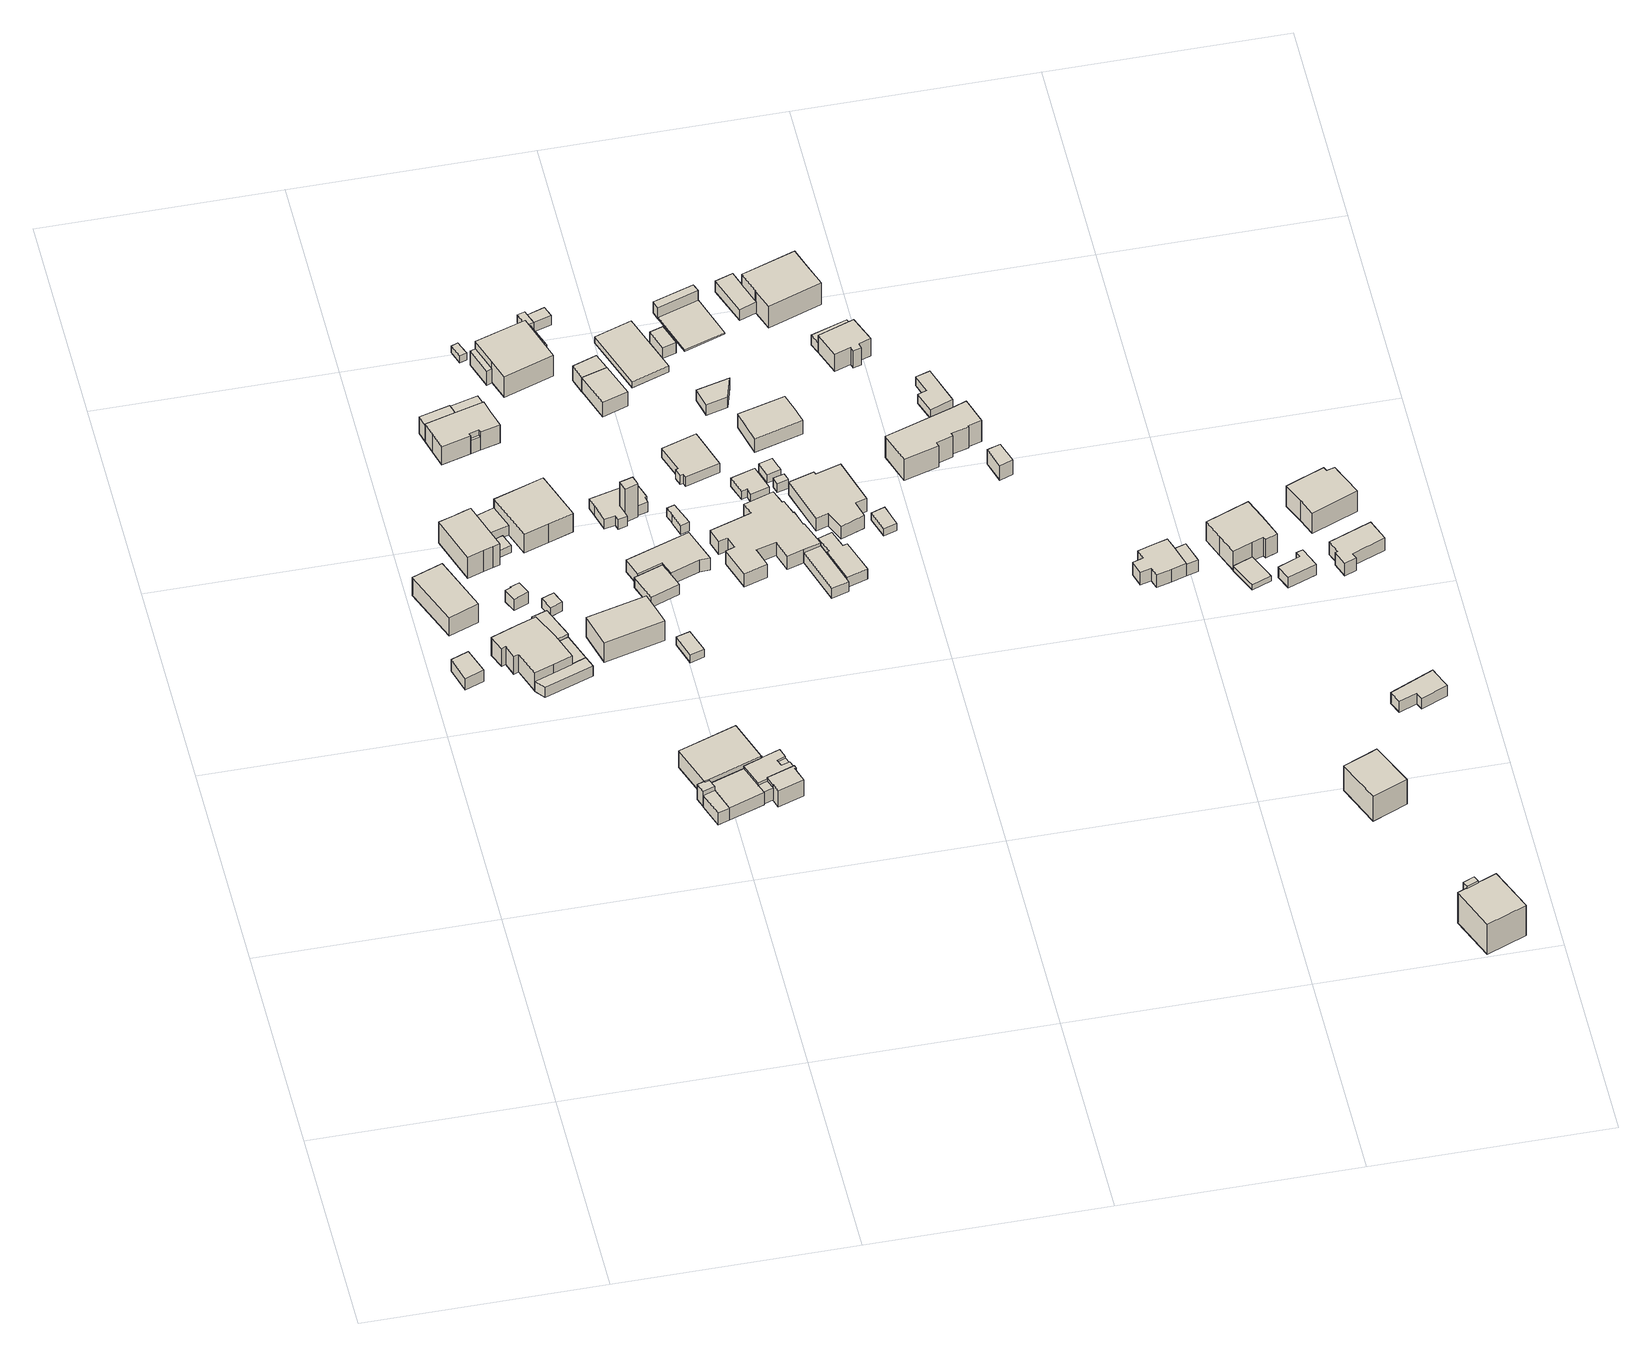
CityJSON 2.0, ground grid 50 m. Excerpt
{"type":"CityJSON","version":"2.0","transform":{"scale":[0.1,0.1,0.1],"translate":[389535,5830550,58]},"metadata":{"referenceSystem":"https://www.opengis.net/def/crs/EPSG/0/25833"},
"CityObjects":{
"building1":{"type":"Building","attributes":{"Gemeindeschluessel":"11000012","BezugspunktDach":"2200","function":"51009_1610","measuredHeight":3.23,"storeysAboveGround":0},"address":[{"country":"Germany","locality":"Berlin"}],"geometry":[{"type":"Solid","lod":"1","boundaries":[[[[0,1,2,3]],[[4,5,6,7]],[[4,7,3,2]],[[5,4,2,1]],[[6,5,1,0]],[[7,6,0,3]]]]}]},
"building2":{"type":"Building","attributes":{"Gemeindeschluessel":"11000012","BezugspunktDach":"2200","function":"31001_1010","measuredHeight":6.65,"storeysAboveGround":1},"address":[{"country":"Germany","locality":"Berlin","thoroughfareNumber":"24 (1)","thoroughfareName":"Feldspatzenweg"}],"geometry":[{"type":"Solid","lod":"1","boundaries":[[[[8,9,10,11,12]],[[13,14,15,16,17]],[[13,17,12,11]],[[14,13,11,10]],[[15,14,10,9]],[[16,15,9,8]],[[17,16,8,12]]]]}]},
"building3":{"type":"Building","attributes":{"Gemeindeschluessel":"11000012","BezugspunktDach":"2200","function":"31001_1010","measuredHeight":7.1,"storeysAboveGround":1},"address":[{"country":"Germany","locality":"Berlin","thoroughfareNumber":"47B","thoroughfareName":"Alter Bernauer Heerweg"}],"geometry":[{"type":"Solid","lod":"1","boundaries":[[[[18,19,20,21,22,23,24,25,26,27,28]],[[29,30,31,32,33,34,35,36,37,38,39]],[[29,39,28,27]],[[30,29,27,26]],[[31,30,26,25]],[[32,31,25,24]],[[33,32,24,23]],[[34,33,23,22]],[[35,34,22,21]],[[36,35,21,20]],[[37,36,20,19]],[[38,37,19,18]],[[39,38,18,28]]]]}]},
"building4":{"type":"Building","attributes":{"Gemeindeschluessel":"11000012","BezugspunktDach":"2200","function":"31001_1010","measuredHeight":6.11,"storeysAboveGround":1},"address":[{"country":"Germany","locality":"Berlin","thoroughfareNumber":"24","thoroughfareName":"Feldspatzenweg"}],"geometry":[{"type":"Solid","lod":"1","boundaries":[[[[40,41,42,43,44,45,46,47]],[[48,49,50,51,52,53,54,55]],[[48,55,47,46]],[[49,48,46,45]],[[50,49,45,44]],[[51,50,44,43]],[[52,51,43,42]],[[53,52,42,41]],[[54,53,41,40]],[[55,54,40,47]]]]}]},
"building5":{"type":"Building","attributes":{"Gemeindeschluessel":"11000012","function":"51009_1610"},"address":[{"country":"Germany","locality":"Berlin"}],"children":["building5-1","building5-2"]},
"building5-1":{"type":"BuildingPart","attributes":{"BezugspunktDach":"2200","measuredHeight":2.84,"storeysAboveGround":0},"parents":["building5"],"geometry":[{"type":"MultiSurface","lod":"1","boundaries":[[[56,57,58,59]],[[60,61,62,63]],[[63,59,64,65]],[[61,60,58,57]],[[62,61,57,56]],[[63,62,56,59]],[[60,65,64,58]]]}]},
"building5-2":{"type":"BuildingPart","attributes":{"BezugspunktDach":"2200","measuredHeight":2.84,"storeysAboveGround":0},"parents":["building5"],"geometry":[{"type":"Solid","lod":"1","boundaries":[[[[64,58,66,67]],[[68,60,65,69]],[[68,69,67,66]],[[60,68,66,58]],[[69,65,64,67]],[[65,60,58,64]]]]}]},
"building6":{"type":"Building","attributes":{"Gemeindeschluessel":"11000012","BezugspunktDach":"2200","function":"31001_2723","measuredHeight":3.15,"storeysAboveGround":1},"address":[{"country":"Germany","locality":"Berlin","thoroughfareNumber":"24 (2)","thoroughfareName":"Feldspatzenweg"}],"geometry":[{"type":"Solid","lod":"1","boundaries":[[[[70,71,72,73,74,75]],[[76,77,78,79,80,81]],[[76,81,75,74]],[[77,76,74,73]],[[78,77,73,72]],[[79,78,72,71]],[[80,79,71,70]],[[81,80,70,75]]]]}]},
"building7":{"type":"Building","attributes":{"Gemeindeschluessel":"11000012","BezugspunktDach":"2200","function":"31001_2463","measuredHeight":3.92,"storeysAboveGround":1},"address":[{"country":"Germany","locality":"Berlin","thoroughfareNumber":"47B (1)","thoroughfareName":"Alter Bernauer Heerweg"}],"geometry":[{"type":"Solid","lod":"1","boundaries":[[[[82,83,84,85,86]],[[87,88,89,90,91]],[[87,91,86,85]],[[88,87,85,84]],[[89,88,84,83]],[[90,89,83,82]],[[91,90,82,86]]]]}]},
"building8":{"type":"Building","attributes":{"Gemeindeschluessel":"11000012","BezugspunktDach":"2200","function":"31001_2723","measuredHeight":2.4,"storeysAboveGround":1},"address":[{"country":"Germany","locality":"Berlin","thoroughfareNumber":"26 (1)","thoroughfareName":"Feldspatzenweg"}],"geometry":[{"type":"Solid","lod":"1","boundaries":[[[[92,93,94,95,96]],[[97,98,99,100,101]],[[97,101,96,95]],[[98,97,95,94]],[[99,98,94,93]],[[100,99,93,92]],[[101,100,92,96]]]]}]},
"building9":{"type":"Building","attributes":{"Gemeindeschluessel":"11000012","BezugspunktDach":"2200","function":"51009_1610","measuredHeight":3.04,"storeysAboveGround":0},"address":[{"country":"Germany","locality":"Berlin"}],"geometry":[{"type":"Solid","lod":"1","boundaries":[[[[102,103,104,105]],[[106,107,108,109]],[[106,109,105,104]],[[107,106,104,103]],[[108,107,103,102]],[[109,108,102,105]]]]}]},
"building10":{"type":"Building","attributes":{"Gemeindeschluessel":"11000012","BezugspunktDach":"2200","function":"31001_2723","measuredHeight":2.43,"storeysAboveGround":1},"address":[{"country":"Germany","locality":"Berlin","thoroughfareNumber":"49 (1)","thoroughfareName":"Alter Bernauer Heerweg"}],"geometry":[{"type":"Solid","lod":"1","boundaries":[[[[110,111,112,113]],[[114,115,116,117]],[[114,117,113,112]],[[115,114,112,111]],[[116,115,111,110]],[[117,116,110,113]]]]}]},
"building11":{"type":"Building","attributes":{"Gemeindeschluessel":"11000012","BezugspunktDach":"2200","function":"51009_1610","measuredHeight":4.21,"storeysAboveGround":0},"address":[{"country":"Germany","locality":"Berlin"}],"geometry":[{"type":"Solid","lod":"1","boundaries":[[[[118,119,120,121,122,123]],[[124,125,126,127,128,129]],[[124,129,123,122]],[[125,124,122,121]],[[126,125,121,120]],[[127,126,120,119]],[[128,127,119,118]],[[129,128,118,123]]]]}]},
"building12":{"type":"Building","attributes":{"Gemeindeschluessel":"11000012","BezugspunktDach":"2200","function":"51009_1610","measuredHeight":5.23,"storeysAboveGround":0},"address":[{"country":"Germany","locality":"Berlin"}],"geometry":[{"type":"Solid","lod":"1","boundaries":[[[[130,131,132,133,134]],[[135,136,137,138,139]],[[135,139,134,133]],[[136,135,133,132]],[[137,136,132,131]],[[138,137,131,130]],[[139,138,130,134]]]]}]},
"building13":{"type":"Building","attributes":{"Gemeindeschluessel":"11000012","function":"31001_1010"},"address":[{"country":"Germany","locality":"Berlin","thoroughfareNumber":"27","thoroughfareName":"Feldspatzenweg"}],"children":["building13-1","building13-2"]},
"building13-1":{"type":"BuildingPart","attributes":{"BezugspunktDach":"2200","measuredHeight":5.89,"storeysAboveGround":1},"parents":["building13"],"geometry":[{"type":"MultiSurface","lod":"1","boundaries":[[[140,141,142,143,144,145,146,147,148,149,150]],[[137,151,152,153,154,155,156,157,158,159,138]],[[137,138,150,149]],[[151,160,161,149,148]],[[152,151,148,147]],[[153,152,147,146]],[[154,153,146,145]],[[155,154,145,144]],[[156,155,144,143]],[[157,156,143,142]],[[158,157,142,141]],[[159,158,141,140]],[[138,159,140,150]],[[137,161,160,151]]]}]},
"building13-2":{"type":"BuildingPart","attributes":{"BezugspunktDach":"2200","measuredHeight":4.38,"storeysAboveGround":1},"parents":["building13"],"geometry":[{"type":"Solid","lod":"1","boundaries":[[[[161,160,162,163]],[[164,151,137,135]],[[164,135,163,162]],[[151,164,162,160]],[[135,137,161,163]],[[137,151,160,161]]]]}]},
"building14":{"type":"Building","attributes":{"Gemeindeschluessel":"11000012","BezugspunktDach":"2200","function":"51009_1610","measuredHeight":3.69,"storeysAboveGround":0},"address":[{"country":"Germany","locality":"Berlin"}],"geometry":[{"type":"Solid","lod":"1","boundaries":[[[[165,166,167,168]],[[155,154,157,156]],[[155,156,168,167]],[[154,155,167,166]],[[157,154,166,165]],[[156,157,165,168]]]]}]},
"building15":{"type":"Building","attributes":{"Gemeindeschluessel":"11000012","BezugspunktDach":"2200","function":"31001_1010","measuredHeight":6.89,"storeysAboveGround":1},"address":[{"country":"Germany","locality":"Berlin","thoroughfareNumber":"26","thoroughfareName":"Feldspatzenweg"}],"geometry":[{"type":"Solid","lod":"1","boundaries":[[[[169,170,171,172,173,174]],[[175,176,177,178,179,180]],[[175,180,174,173]],[[176,175,173,172]],[[177,176,172,171]],[[178,177,171,170]],[[179,178,170,169]],[[180,179,169,174]]]]}]},
"building16":{"type":"Building","attributes":{"Gemeindeschluessel":"11000012","BezugspunktDach":"2200","function":"31001_1010","measuredHeight":7.04,"storeysAboveGround":1},"address":[{"country":"Germany","locality":"Berlin","thoroughfareNumber":"49","thoroughfareName":"Alter Bernauer Heerweg"}],"geometry":[{"type":"Solid","lod":"1","boundaries":[[[[181,182,183,184,185]],[[186,187,188,189,190]],[[186,190,185,184]],[[187,186,184,183]],[[188,187,183,182]],[[189,188,182,181]],[[190,189,181,185]]]]}]},
"building17":{"type":"Building","attributes":{"Gemeindeschluessel":"11000012","function":"31001_1010"},"address":[{"country":"Germany","locality":"Berlin","thoroughfareNumber":"44","thoroughfareName":"Alter Bernauer Heerweg"}],"children":["building17-1","building17-2","building17-3","building17-4","building17-5"]},
"building17-1":{"type":"BuildingPart","attributes":{"BezugspunktDach":"2200","measuredHeight":6.01,"storeysAboveGround":1},"parents":["building17"],"geometry":[{"type":"MultiSurface","lod":"1","boundaries":[[[191,192,193,194,195,196,197]],[[198,199,200,201,202,203,204]],[[198,204,197,196]],[[199,198,196,195]],[[200,199,195,194]],[[201,205,200,194,193],[201,206,207,205],[205,208,209,200]],[[202,201,193,192]],[[203,202,192,191]],[[204,203,191,197]],[[208,205,200,209]],[[206,201,205,207]]]}]},
"building17-2":{"type":"BuildingPart","attributes":{"BezugspunktDach":"2200","measuredHeight":4.08,"storeysAboveGround":1},"parents":["building17"],"geometry":[{"type":"MultiSurface","lod":"1","boundaries":[[[210,211,212,213,214,215,216,217,218,209,208]],[[200,199,219,220,221,222,223,224,225,226,205]],[[199,200,209,218]],[[219,199,218,217]],[[220,219,217,216]],[[221,220,216,215]],[[222,221,215,214]],[[223,222,214,213]],[[224,223,213,212]],[[226,225,211,210]],[[207,227,210,208]],[[208,209,200,205]],[[225,224,212,211]],[[228,205,226,227,207]]]}]},
"building17-3":{"type":"BuildingPart","attributes":{"BezugspunktDach":"2200","measuredHeight":3.38,"storeysAboveGround":1},"parents":["building17"],"geometry":[{"type":"MultiSurface","lod":"1","boundaries":[[[229,230,231,227,207,206]],[[205,226,232,233,234,201]],[[232,226,227,231]],[[233,232,231,230]],[[235,236,230,229]],[[201,234,229,206]],[[237,205,238,201,206,207]],[[226,205,207,227]],[[234,233,236,235]]]}]},
"building17-4":{"type":"BuildingPart","attributes":{"BezugspunktDach":"2200","measuredHeight":4.73,"storeysAboveGround":1},"parents":["building17"],"geometry":[{"type":"MultiSurface","lod":"1","boundaries":[[[239,240,241,242,243,244,245,246,247]],[[224,248,249,250,251,252,253,254,225]],[[255,212,211,247,246]],[[248,224,246,245]],[[249,248,245,244]],[[250,249,244,243]],[[251,250,243,242]],[[252,251,242,241]],[[253,252,241,240]],[[254,253,240,239]],[[225,254,239,247]],[[224,225,211,212,255]]]}]},
"building17-5":{"type":"BuildingPart","attributes":{"BezugspunktDach":"2200","measuredHeight":3.31,"storeysAboveGround":1},"parents":["building17"],"geometry":[{"type":"Solid","lod":"1","boundaries":[[[[256,236,235,257]],[[234,233,258,259]],[[234,259,257,235]],[[258,233,236,256]],[[259,258,256,257]],[[233,234,235,236]]]]}]},
"building18":{"type":"Building","attributes":{"Gemeindeschluessel":"11000012","BezugspunktDach":"2200","function":"51009_1610","measuredHeight":3.45,"storeysAboveGround":0},"address":[{"country":"Germany","locality":"Berlin"}],"geometry":[{"type":"Solid","lod":"1","boundaries":[[[[260,261,262,263]],[[264,265,266,267]],[[264,267,263,262]],[[265,264,262,261]],[[266,265,261,260]],[[267,266,260,263]]]]}]},
"building19":{"type":"Building","attributes":{"Gemeindeschluessel":"11000012","BezugspunktDach":"2200","function":"31001_2723","measuredHeight":1.89,"storeysAboveGround":1},"address":[{"country":"Germany","locality":"Berlin","thoroughfareNumber":"29 (2)","thoroughfareName":"Feldspatzenweg"}],"geometry":[{"type":"Solid","lod":"1","boundaries":[[[[268,269,270,271]],[[272,273,274,275]],[[272,275,271,270]],[[273,272,270,269]],[[274,273,269,268]],[[275,274,268,271]]]]}]},
"building20":{"type":"Building","attributes":{"Gemeindeschluessel":"11000012","BezugspunktDach":"2200","function":"51009_1610","measuredHeight":4.44,"storeysAboveGround":0},"address":[{"country":"Germany","locality":"Berlin"}],"geometry":[{"type":"Solid","lod":"1","boundaries":[[[[276,277,278,279,280]],[[281,282,283,284,285]],[[281,285,280,279]],[[282,281,279,278]],[[283,282,278,277]],[[284,283,277,276]],[[285,284,276,280]]]]}]},
"building21":{"type":"Building","attributes":{"Gemeindeschluessel":"11000012","BezugspunktDach":"2200","function":"31001_2463","measuredHeight":2.21,"storeysAboveGround":1},"address":[{"country":"Germany","locality":"Berlin","thoroughfareNumber":"49A (2)","thoroughfareName":"Alter Bernauer Heerweg"}],"geometry":[{"type":"Solid","lod":"1","boundaries":[[[[286,287,288,289]],[[290,291,292,293]],[[290,293,289,288]],[[291,290,288,287]],[[292,291,287,286]],[[293,292,286,289]]]]}]},
"building22":{"type":"Building","attributes":{"Gemeindeschluessel":"11000012","BezugspunktDach":"2200","function":"51009_1610","measuredHeight":3.63,"storeysAboveGround":0},"address":[{"country":"Germany","locality":"Berlin"}],"geometry":[{"type":"Solid","lod":"1","boundaries":[[[[294,295,296,297]],[[298,299,300,301]],[[298,301,297,296]],[[299,298,296,295]],[[300,299,295,294]],[[301,300,294,297]]]]}]},
"building23":{"type":"Building","attributes":{"Gemeindeschluessel":"11000012","BezugspunktDach":"2200","function":"31001_2723","measuredHeight":2.87,"storeysAboveGround":1},"address":[{"country":"Germany","locality":"Berlin","thoroughfareNumber":"49A (1)","thoroughfareName":"Alter Bernauer Heerweg"}],"geometry":[{"type":"Solid","lod":"1","boundaries":[[[[302,303,304,305,306,307]],[[308,309,310,311,312,313]],[[308,313,307,306]],[[309,308,306,305]],[[310,309,305,304]],[[311,310,304,303]],[[312,311,303,302]],[[313,312,302,307]]]]}]},
"building24":{"type":"Building","attributes":{"Gemeindeschluessel":"11000012","BezugspunktDach":"2200","function":"31001_1010","measuredHeight":3.94,"storeysAboveGround":1},"address":[{"country":"Germany","locality":"Berlin","thoroughfareNumber":"28","thoroughfareName":"Feldspatzenweg"}],"geometry":[{"type":"Solid","lod":"1","boundaries":[[[[314,315,316,317,318,319,320,321,322,323,324,325,326,327,328]],[[329,330,331,332,333,334,335,336,337,338,339,340,341,342,343]],[[329,343,328,327]],[[330,329,327,326]],[[331,330,326,325]],[[332,331,325,324]],[[333,332,324,323]],[[334,333,323,322]],[[335,334,322,321]],[[336,335,321,320]],[[337,336,320,319]],[[338,337,319,318]],[[339,338,318,317]],[[340,339,317,316]],[[341,340,316,315]],[[342,341,315,314]],[[343,342,314,328]]]]}]},
"building25":{"type":"Building","attributes":{"Gemeindeschluessel":"11000012","BezugspunktDach":"2200","function":"31001_1010","measuredHeight":7.02,"storeysAboveGround":1},"address":[{"country":"Germany","locality":"Berlin","thoroughfareNumber":"29","thoroughfareName":"Feldspatzenweg"}],"geometry":[{"type":"Solid","lod":"1","boundaries":[[[[344,345,346,347,348,349]],[[350,351,352,353,354,355]],[[350,355,349,348]],[[351,350,348,347]],[[352,351,347,346]],[[353,352,346,345]],[[354,353,345,344]],[[355,354,344,349]]]]}]},
"building26":{"type":"Building","attributes":{"Gemeindeschluessel":"11000012","BezugspunktDach":"2200","function":"51009_1610","measuredHeight":9.35,"storeysAboveGround":0},"address":[{"country":"Germany","locality":"Berlin"}],"geometry":[{"type":"Solid","lod":"1","boundaries":[[[[356,357,358,359,360]],[[361,362,363,364,365]],[[361,365,360,359]],[[362,361,359,358]],[[363,362,358,357]],[[364,363,357,356]],[[365,364,356,360]]]]}]},
"building27":{"type":"Building","attributes":{"Gemeindeschluessel":"11000012","BezugspunktDach":"2200","function":"31001_1010","measuredHeight":3.23,"storeysAboveGround":1},"address":[{"country":"Germany","locality":"Berlin","thoroughfareNumber":"49A","thoroughfareName":"Alter Bernauer Heerweg"}],"geometry":[{"type":"Solid","lod":"1","boundaries":[[[[366,367,368,369,370,371,372]],[[373,374,375,376,377,378,379]],[[373,379,372,371]],[[374,373,371,370]],[[375,374,370,369]],[[376,375,369,368]],[[377,376,368,367]],[[378,377,367,366]],[[379,378,366,372]]]]}]},
"building28":{"type":"Building","attributes":{"Gemeindeschluessel":"11000012","BezugspunktDach":"2200","function":"51009_1610","measuredHeight":3.56,"storeysAboveGround":0},"address":[{"country":"Germany","locality":"Berlin"}],"geometry":[{"type":"Solid","lod":"1","boundaries":[[[[380,381,382,383]],[[384,385,386,387]],[[384,387,383,382]],[[385,384,382,381]],[[386,385,381,380]],[[387,386,380,383]]]]}]},
"building29":{"type":"Building","attributes":{"Gemeindeschluessel":"11000012","BezugspunktDach":"2200","function":"31001_2723","measuredHeight":2.28,"storeysAboveGround":1},"address":[{"country":"Germany","locality":"Berlin","thoroughfareNumber":"29 (1)","thoroughfareName":"Feldspatzenweg"}],"geometry":[{"type":"Solid","lod":"1","boundaries":[[[[388,389,390,391,392]],[[393,394,395,396,397]],[[393,397,392,391]],[[394,393,391,390]],[[395,394,390,389]],[[396,395,389,388]],[[397,396,388,392]]]]}]},
"building30":{"type":"Building","attributes":{"Gemeindeschluessel":"11000012","BezugspunktDach":"2200","function":"31001_2723","measuredHeight":2.4,"storeysAboveGround":1},"address":[{"country":"Germany","locality":"Berlin","thoroughfareNumber":"28 (1)","thoroughfareName":"Feldspatzenweg"}],"geometry":[{"type":"Solid","lod":"1","boundaries":[[[[398,399,400,401,402,403]],[[404,405,406,407,408,409]],[[404,409,403,402]],[[405,404,402,401]],[[406,405,401,400]],[[407,406,400,399]],[[408,407,399,398]],[[409,408,398,403]]]]}]},
"building31":{"type":"Building","attributes":{"Gemeindeschluessel":"11000012","BezugspunktDach":"2200","function":"51009_1610","measuredHeight":2.59,"storeysAboveGround":0},"address":[{"country":"Germany","locality":"Berlin"}],"geometry":[{"type":"Solid","lod":"1","boundaries":[[[[389,410,411,390]],[[412,413,414,415]],[[412,415,390,411]],[[413,412,411,410]],[[414,413,410,389]],[[415,414,389,390]]]]}]},
"building32":{"type":"Building","attributes":{"Gemeindeschluessel":"11000012","BezugspunktDach":"2200","function":"51009_1610","measuredHeight":6.05,"storeysAboveGround":0},"address":[{"country":"Germany","locality":"Berlin"}],"geometry":[{"type":"Solid","lod":"1","boundaries":[[[[416,417,418,419]],[[420,421,422,423]],[[420,423,419,418]],[[421,420,418,417]],[[422,421,417,416]],[[423,422,416,419]]]]}]},
"building33":{"type":"Building","attributes":{"Gemeindeschluessel":"11000012","BezugspunktDach":"2200","function":"31001_1010","measuredHeight":5,"storeysAboveGround":1},"address":[{"country":"Germany","locality":"Berlin","thoroughfareNumber":"31","thoroughfareName":"Feldspatzenweg"}],"geometry":[{"type":"Solid","lod":"1","boundaries":[[[[424,425,426,427,428]],[[429,430,431,432,433]],[[429,433,428,427]],[[430,429,427,426]],[[431,430,426,425]],[[432,431,425,424]],[[433,432,424,428]]]]}]},
"building34":{"type":"Building","attributes":{"Gemeindeschluessel":"11000012","BezugspunktDach":"2200","function":"31001_1010","measuredHeight":2.66,"storeysAboveGround":1},"address":[{"country":"Germany","locality":"Berlin","thoroughfareNumber":"30","thoroughfareName":"Feldspatzenweg"}],"geometry":[{"type":"Solid","lod":"1","boundaries":[[[[434,435,436,437,438,439,440,441]],[[442,443,444,445,446,447,448,449]],[[442,449,441,440]],[[443,442,440,439]],[[444,443,439,438]],[[445,444,438,437]],[[446,445,437,436]],[[447,446,436,435]],[[448,447,435,434]],[[449,448,434,441]]]]}]},
"building35":{"type":"Building","attributes":{"Gemeindeschluessel":"11000012","BezugspunktDach":"2200","function":"31001_1010","measuredHeight":3.72,"storeysAboveGround":1},"address":[{"country":"Germany","locality":"Berlin","thoroughfareNumber":"49B","thoroughfareName":"Alter Bernauer Heerweg"}],"geometry":[{"type":"Solid","lod":"1","boundaries":[[[[450,451,452,453,454,455,456,457,458,459,460,461,462,463,464,465,466,467,468,469,470]],[[471,472,473,474,475,476,477,478,479,480,481,482,483,484,485,486,487,488,489,490,491]],[[471,491,470,469]],[[472,471,469,468]],[[473,472,468,467]],[[474,473,467,466]],[[475,474,466,465]],[[476,475,465,464]],[[477,476,464,463]],[[478,477,463,462]],[[479,478,462,461]],[[480,479,461,460]],[[481,480,460,459]],[[482,481,459,458]],[[483,482,458,457]],[[484,483,457,456]],[[485,484,456,455]],[[486,485,455,454]],[[487,486,454,453]],[[488,487,453,452]],[[489,488,452,451]],[[490,489,451,450]],[[491,490,450,470]]]]}]},
"building36":{"type":"Building","attributes":{"Gemeindeschluessel":"11000012","BezugspunktDach":"2200","function":"31001_2723","measuredHeight":2.13,"storeysAboveGround":1},"address":[{"country":"Germany","locality":"Berlin","thoroughfareNumber":"31 (1)","thoroughfareName":"Feldspatzenweg"}],"geometry":[{"type":"Solid","lod":"1","boundaries":[[[[492,493,494,495]],[[496,497,498,499]],[[496,499,495,494]],[[497,496,494,493]],[[498,497,493,492]],[[499,498,492,495]]]]}]},
"building37":{"type":"Building","attributes":{"Gemeindeschluessel":"11000012","BezugspunktDach":"2200","function":"31001_2723","measuredHeight":2.36,"storeysAboveGround":1},"address":[{"country":"Germany","locality":"Berlin","thoroughfareNumber":"30 (1)","thoroughfareName":"Feldspatzenweg"}],"geometry":[{"type":"Solid","lod":"1","boundaries":[[[[500,501,502,503,504,505]],[[506,507,508,509,510,511]],[[506,511,505,504]],[[507,506,504,503]],[[508,507,503,502]],[[509,508,502,501]],[[510,509,501,500]],[[511,510,500,505]]]]}]},
"building38":{"type":"Building","attributes":{"Gemeindeschluessel":"11000012","BezugspunktDach":"2200","function":"31001_2723","measuredHeight":2.84,"storeysAboveGround":1},"address":[{"country":"Germany","locality":"Berlin","thoroughfareNumber":"49B (1)","thoroughfareName":"Alter Bernauer Heerweg"}],"geometry":[{"type":"Solid","lod":"1","boundaries":[[[[512,513,514,515]],[[516,517,518,519]],[[516,519,515,514]],[[517,516,514,513]],[[518,517,513,512]],[[519,518,512,515]]]]}]},
"building39":{"type":"Building","attributes":{"Gemeindeschluessel":"11000012","BezugspunktDach":"2200","function":"31001_2723","measuredHeight":2.97,"storeysAboveGround":1},"address":[{"country":"Germany","locality":"Berlin","thoroughfareNumber":"33 (1)","thoroughfareName":"Feldspatzenweg"}],"geometry":[{"type":"Solid","lod":"1","boundaries":[[[[520,521,522,523]],[[524,525,526,527]],[[524,527,523,522]],[[525,524,522,521]],[[526,525,521,520]],[[527,526,520,523]]]]}]},
"building40":{"type":"Building","attributes":{"Gemeindeschluessel":"11000012","BezugspunktDach":"2200","function":"31001_2723","measuredHeight":2.47,"storeysAboveGround":1},"address":[{"country":"Germany","locality":"Berlin","thoroughfareNumber":"34 (2)","thoroughfareName":"Feldspatzenweg"}],"geometry":[{"type":"Solid","lod":"1","boundaries":[[[[528,529,530,531,532]],[[533,534,535,536,537]],[[533,537,532,531]],[[534,533,531,530]],[[535,534,530,529]],[[536,535,529,528]],[[537,536,528,532]]]]}]},
"building41":{"type":"Building","attributes":{"Gemeindeschluessel":"11000012","BezugspunktDach":"2200","function":"51009_1611","measuredHeight":2.82,"storeysAboveGround":0},"address":[{"country":"Germany","locality":"Berlin"}],"geometry":[{"type":"Solid","lod":"1","boundaries":[[[[538,539,540,541]],[[542,543,544,545]],[[542,545,541,540]],[[543,542,540,539]],[[544,543,539,538]],[[545,544,538,541]]]]}]},
"building42":{"type":"Building","attributes":{"Gemeindeschluessel":"11000012","BezugspunktDach":"2200","function":"31001_2723","measuredHeight":2.43,"storeysAboveGround":1},"address":[{"country":"Germany","locality":"Berlin","thoroughfareNumber":"34 (3)","thoroughfareName":"Feldspatzenweg"}],"geometry":[{"type":"Solid","lod":"1","boundaries":[[[[546,547,548,549]],[[550,551,552,553]],[[550,553,549,548]],[[551,550,548,547]],[[552,551,547,546]],[[553,552,546,549]]]]}]},
"building43":{"type":"Building","attributes":{"Gemeindeschluessel":"11000012","BezugspunktDach":"2200","function":"31001_2723","measuredHeight":2.88,"storeysAboveGround":1},"address":[{"country":"Germany","locality":"Berlin","thoroughfareNumber":"38 (1)","thoroughfareName":"Feldspatzenweg"}],"geometry":[{"type":"Solid","lod":"1","boundaries":[[[[554,555,556,557,558,559,560,561]],[[562,563,564,565,566,567,568,569]],[[562,569,561,560]],[[563,562,560,559]],[[564,563,559,558]],[[565,564,558,557]],[[566,565,557,556]],[[567,566,556,555]],[[568,567,555,554]],[[569,568,554,561]]]]}]},
"building44":{"type":"Building","attributes":{"Gemeindeschluessel":"11000012","BezugspunktDach":"2200","function":"51009_1610","measuredHeight":3.1,"storeysAboveGround":0},"address":[{"country":"Germany","locality":"Berlin"}],"geometry":[{"type":"Solid","lod":"1","boundaries":[[[[570,571,572,573]],[[574,575,576,577]],[[574,577,573,572]],[[575,574,572,571]],[[576,575,571,570]],[[577,576,570,573]]]]}]},
"building45":{"type":"Building","attributes":{"Gemeindeschluessel":"11000012","BezugspunktDach":"2200","function":"31001_1010","measuredHeight":0.406,"storeysAboveGround":1},"address":[{"country":"Germany","locality":"Berlin","thoroughfareNumber":"33","thoroughfareName":"Feldspatzenweg"}],"geometry":[{"type":"Solid","lod":"1","boundaries":[[[[578,579,580,581]],[[582,583,584,585]],[[582,585,581,580]],[[583,582,580,579]],[[584,583,579,578]],[[585,584,578,581]]]]}]},
"building46":{"type":"Building","attributes":{"Gemeindeschluessel":"11000012","BezugspunktDach":"2200","function":"31001_1010","measuredHeight":4.63,"storeysAboveGround":1},"address":[{"country":"Germany","locality":"Berlin","thoroughfareNumber":"34","thoroughfareName":"Feldspatzenweg"}],"geometry":[{"type":"Solid","lod":"1","boundaries":[[[[586,587,588,589,590]],[[591,592,593,594,595]],[[591,595,590,589]],[[592,591,589,588]],[[593,592,588,587]],[[594,593,587,586]],[[595,594,586,590]]]]}]},
"building47":{"type":"Building","attributes":{"Gemeindeschluessel":"11000012","BezugspunktDach":"2200","function":"31001_1010","measuredHeight":3.64,"storeysAboveGround":1},"address":[{"country":"Germany","locality":"Berlin","thoroughfareNumber":"38","thoroughfareName":"Feldspatzenweg"}],"geometry":[{"type":"Solid","lod":"1","boundaries":[[[[596,597,598,599,600,601,602,603,604,605]],[[606,607,608,609,610,611,612,613,614,615]],[[606,615,605,604]],[[607,606,604,603]],[[608,607,603,602]],[[609,608,602,601]],[[610,609,601,600]],[[611,610,600,599]],[[612,611,599,598]],[[613,612,598,597]],[[614,613,597,596]],[[615,614,596,605]]]]}]},
"building48":{"type":"Building","attributes":{"Gemeindeschluessel":"11000012","BezugspunktDach":"2200","function":"51009_1611","measuredHeight":2.27,"storeysAboveGround":0},"address":[{"country":"Germany","locality":"Berlin"}],"geometry":[{"type":"Solid","lod":"1","boundaries":[[[[616,617,618,619,620]],[[621,622,623,624,625]],[[621,625,620,619]],[[622,621,619,618]],[[623,622,618,617]],[[624,623,617,616]],[[625,624,616,620]]]]}]},
"building49":{"type":"Building","attributes":{"Gemeindeschluessel":"11000012","BezugspunktDach":"2200","function":"31001_2463","measuredHeight":3.48,"storeysAboveGround":1},"address":[{"country":"Germany","locality":"Berlin","thoroughfareNumber":"35 (1)","thoroughfareName":"Feldspatzenweg"}],"geometry":[{"type":"Solid","lod":"1","boundaries":[[[[626,627,628,629,630,631,632]],[[633,634,635,636,637,638,639]],[[633,639,632,631]],[[634,633,631,630]],[[635,634,630,629]],[[636,635,629,628]],[[637,636,628,627]],[[638,637,627,626]],[[639,638,626,632]]]]}]},
"building50":{"type":"Building","attributes":{"Gemeindeschluessel":"11000012","BezugspunktDach":"2200","function":"31001_1010","measuredHeight":7.96,"storeysAboveGround":1},"address":[{"country":"Germany","locality":"Berlin","thoroughfareNumber":"35","thoroughfareName":"Feldspatzenweg"}],"geometry":[{"type":"Solid","lod":"1","boundaries":[[[[640,641,642,643,644,645,646,647]],[[648,649,650,651,652,653,654,655]],[[648,655,647,646]],[[649,648,646,645]],[[650,649,645,644]],[[651,650,644,643]],[[652,651,643,642]],[[653,652,642,641]],[[654,653,641,640]],[[655,654,640,647]]]]}]},
"building51":{"type":"Building","attributes":{"Gemeindeschluessel":"11000012","BezugspunktDach":"2200","function":"31001_2723","measuredHeight":2.99,"storeysAboveGround":1},"address":[{"country":"Germany","locality":"Berlin","thoroughfareNumber":"37 (1)","thoroughfareName":"Feldspatzenweg"}],"geometry":[{"type":"Solid","lod":"1","boundaries":[[[[656,657,658,659]],[[660,661,662,663]],[[660,663,659,658]],[[661,660,658,657]],[[662,661,657,656]],[[663,662,656,659]]]]}]},
"building52":{"type":"Building","attributes":{"Gemeindeschluessel":"11000012","BezugspunktDach":"2200","function":"31001_1010","measuredHeight":5.47,"storeysAboveGround":1},"address":[{"country":"Germany","locality":"Berlin","thoroughfareNumber":"37","thoroughfareName":"Feldspatzenweg"}],"geometry":[{"type":"Solid","lod":"1","boundaries":[[[[664,665,666,667,668,669,670,671]],[[661,672,673,674,675,676,677,662]],[[661,662,671,670]],[[672,661,670,669]],[[673,672,669,668]],[[674,673,668,667]],[[675,674,667,666]],[[676,675,666,665]],[[677,676,665,664]],[[662,677,664,671]]]]}]},
"building53":{"type":"Building","attributes":{"Gemeindeschluessel":"11000012","BezugspunktDach":"2200","function":"31001_1010","measuredHeight":6,"storeysAboveGround":1},"address":[{"country":"Germany","locality":"Berlin","thoroughfareNumber":"51","thoroughfareName":"Alter Bernauer Heerweg"}],"geometry":[{"type":"Solid","lod":"1","boundaries":[[[[678,679,680,681,682,683,684,685,686,687,688]],[[689,690,691,692,693,694,695,696,697,698,699]],[[689,699,688,687]],[[690,689,687,686]],[[691,690,686,685]],[[692,691,685,684]],[[693,692,684,683]],[[694,693,683,682]],[[695,694,682,681]],[[696,695,681,680]],[[697,696,680,679]],[[698,697,679,678]],[[699,698,678,688]]]]}]},
"building54":{"type":"Building","attributes":{"Gemeindeschluessel":"11000012","BezugspunktDach":"2200","function":"31001_2463","measuredHeight":2.54,"storeysAboveGround":1},"address":[{"country":"Germany","locality":"Berlin","thoroughfareNumber":"37 (2)","thoroughfareName":"Feldspatzenweg"}],"geometry":[{"type":"Solid","lod":"1","boundaries":[[[[700,701,702,703,704,705]],[[706,707,708,709,710,711]],[[706,711,705,704]],[[707,706,704,703]],[[708,707,703,702]],[[709,708,702,701]],[[710,709,701,700]],[[711,710,700,705]]]]}]},
"building55":{"type":"Building","attributes":{"Gemeindeschluessel":"11000012","BezugspunktDach":"2200","function":"51009_1611","measuredHeight":4.96,"storeysAboveGround":0},"address":[{"country":"Germany","locality":"Berlin"}],"geometry":[{"type":"Solid","lod":"1","boundaries":[[[[712,713,714,715]],[[716,717,718,719]],[[716,719,715,714]],[[717,716,714,713]],[[718,717,713,712]],[[719,718,712,715]]]]}]},
"building56":{"type":"Building","attributes":{"Gemeindeschluessel":"11000012","function":"31001_1010"},"address":[{"country":"Germany","locality":"Berlin","thoroughfareNumber":"46","thoroughfareName":"Alter Bernauer Heerweg"}],"children":["building56-1","building56-2"]},
"building56-1":{"type":"BuildingPart","attributes":{"BezugspunktDach":"2200","measuredHeight":5.44,"storeysAboveGround":1},"parents":["building56"],"geometry":[{"type":"MultiSurface","lod":"1","boundaries":[[[720,721,722,723,724,725,726,727,728,729,730]],[[731,732,733,734,735,736,737,738,739,740,741]],[[731,741,730,729]],[[732,731,729,728]],[[733,732,728,727]],[[734,733,727,726]],[[735,734,726,725]],[[736,742,743,735,725,724]],[[737,736,724,723]],[[738,737,723,722]],[[739,738,722,721]],[[740,739,721,720]],[[741,740,720,730]],[[735,743,742,736,744]]]}]},
"building56-2":{"type":"BuildingPart","attributes":{"BezugspunktDach":"2200","measuredHeight":3.21,"storeysAboveGround":1},"parents":["building56"],"geometry":[{"type":"Solid","lod":"1","boundaries":[[[[742,745,746,743]],[[747,748,736,735]],[[747,735,743,746]],[[748,747,746,745]],[[736,748,745,742]],[[735,736,742,743]]]]}]},
"building57":{"type":"Building","attributes":{"Gemeindeschluessel":"11000012","BezugspunktDach":"2200","function":"31001_1010","measuredHeight":7.46,"storeysAboveGround":1},"address":[{"country":"Germany","locality":"Berlin","thoroughfareNumber":"8A","thoroughfareName":"Bürgersruh"}],"geometry":[{"type":"Solid","lod":"1","boundaries":[[[[749,750,751,752]],[[753,754,755,756]],[[753,756,752,751]],[[754,753,751,750]],[[755,754,750,749]],[[756,755,749,752]]]]}]},
"building58":{"type":"Building","attributes":{"Gemeindeschluessel":"11000012","BezugspunktDach":"2200","function":"51009_1610","measuredHeight":8.77,"storeysAboveGround":0},"address":[{"country":"Germany","locality":"Berlin"}],"geometry":[{"type":"Solid","lod":"1","boundaries":[[[[757,758,759,760]],[[761,762,763,764]],[[761,764,760,759]],[[762,761,759,758]],[[763,762,758,757]],[[764,763,757,760]]]]}]},
"building59":{"type":"Building","attributes":{"Gemeindeschluessel":"11000012","BezugspunktDach":"2200","function":"31001_1010","measuredHeight":9.08,"storeysAboveGround":1},"address":[{"country":"Germany","locality":"Berlin","thoroughfareNumber":"8B","thoroughfareName":"Bürgersruh"}],"geometry":[{"type":"Solid","lod":"1","boundaries":[[[[765,766,767,768,769,770]],[[771,772,773,774,775,776]],[[771,776,770,769]],[[772,771,769,768]],[[773,772,768,767]],[[774,773,767,766]],[[775,774,766,765]],[[776,775,765,770]]]]}]},
"building60":{"type":"Building","attributes":{"Gemeindeschluessel":"11000012","BezugspunktDach":"2200","function":"31001_2000","measuredHeight":1.44,"storeysAboveGround":1},"address":[{"country":"Germany","locality":"Berlin","thoroughfareNumber":"48 (1)","thoroughfareName":"Alter Bernauer Heerweg"}],"geometry":[{"type":"Solid","lod":"1","boundaries":[[[[777,778,779,780]],[[781,782,783,784]],[[781,784,780,779]],[[782,781,779,778]],[[783,782,778,777]],[[784,783,777,780]]]]}]},
"building61":{"type":"Building","attributes":{"Gemeindeschluessel":"11000012","BezugspunktDach":"2200","function":"31001_1010","measuredHeight":6.7,"storeysAboveGround":1},"address":[{"country":"Germany","locality":"Berlin","thoroughfareNumber":"48","thoroughfareName":"Alter Bernauer Heerweg"}],"geometry":[{"type":"Solid","lod":"1","boundaries":[[[[785,786,787,788,789,790,791,792,793]],[[794,795,796,797,798,799,800,801,802]],[[794,802,793,792]],[[795,794,792,791]],[[796,795,791,790]],[[797,796,790,789]],[[798,797,789,788]],[[799,798,788,787]],[[800,799,787,786]],[[801,800,786,785]],[[802,801,785,793]]]]}]},
"building62":{"type":"Building","attributes":{"Gemeindeschluessel":"11000012","BezugspunktDach":"2200","function":"31001_2000","measuredHeight":2.96,"storeysAboveGround":1},"address":[{"country":"Germany","locality":"Berlin","thoroughfareNumber":"48 (2)","thoroughfareName":"Alter Bernauer Heerweg"}],"geometry":[{"type":"Solid","lod":"1","boundaries":[[[[803,804,805,806,807,808]],[[809,810,811,812,813,814]],[[809,814,808,807]],[[810,809,807,806]],[[811,810,806,805]],[[812,811,805,804]],[[813,812,804,803]],[[814,813,803,808]]]]}]},
"building63":{"type":"Building","attributes":{"Gemeindeschluessel":"11000012","BezugspunktDach":"2200","function":"31001_2723","measuredHeight":2.98,"storeysAboveGround":1},"address":[{"country":"Germany","locality":"Berlin","thoroughfareNumber":"4 (1)","thoroughfareName":"Bürgersruh"}],"geometry":[{"type":"Solid","lod":"1","boundaries":[[[[815,816,817,818,819,820,821]],[[822,823,824,825,826,827,828]],[[822,828,821,820]],[[823,822,820,819]],[[824,823,819,818]],[[825,824,818,817]],[[826,825,817,816]],[[827,826,816,815]],[[828,827,815,821]]]]}]},
"building64":{"type":"Building","attributes":{"Gemeindeschluessel":"11000012","BezugspunktDach":"2200","function":"31001_1010","measuredHeight":7.58,"storeysAboveGround":1},"address":[{"country":"Germany","locality":"Berlin","thoroughfareNumber":"50","thoroughfareName":"Alter Bernauer Heerweg"}],"geometry":[{"type":"Solid","lod":"1","boundaries":[[[[829,830,831,832,833,834,835,836]],[[837,838,839,840,841,842,843,844]],[[837,844,836,835]],[[838,837,835,834]],[[839,838,834,833]],[[840,839,833,832]],[[841,840,832,831]],[[842,841,831,830]],[[843,842,830,829]],[[844,843,829,836]]]]}]},
"building65":{"type":"Building","attributes":{"Gemeindeschluessel":"11000012","BezugspunktDach":"2200","function":"31001_2000","measuredHeight":3.5,"storeysAboveGround":1},"address":[{"country":"Germany","locality":"Berlin","thoroughfareNumber":"50 (1)","thoroughfareName":"Alter Bernauer Heerweg"}],"geometry":[{"type":"Solid","lod":"1","boundaries":[[[[845,846,847,848,849,850,851,852]],[[853,854,855,856,857,858,859,860]],[[853,860,852,851]],[[854,853,851,850]],[[855,854,850,849]],[[856,855,849,848]],[[857,856,848,847]],[[858,857,847,846]],[[859,858,846,845]],[[860,859,845,852]]]]}]}
},
"vertices":[
[49,1066,94],[89,1081,94],[70,1136,94],[33,1122,94],[70,1136,62],[89,1081,62],[49,1066,62],[33,1122,62],
[48,1209,119],[111,1233,119],[65,1354,119],[33,1342,119],[1,1330,119],[33,1342,68],[65,1354,68],[111,1233,68],[48,1209,68],[1,1330,68],
[131,1112,113],[140,1116,113],[150,1087,113],[160,1091,113],[180,1035,113],[221,1050,113],[261,1065,113],[239,1126,113],[214,1182,113],[175,1168,113],[118,1146,113],[175,1168,63],[214,1182,63],[239,1126,63],[261,1065,63],[221,1050,63],[180,1035,63],[160,1091,63],[150,1087,63],[140,1116,63],[131,1112,63],[118,1146,63],
[115,1349,130],[149,1361,130],[169,1368,130],[183,1372,130],[148,1477,130],[134,1472,130],[114,1465,130],[80,1454,130],[114,1465,71],[134,1472,71],[148,1477,71],[183,1372,71],[169,1368,71],[149,1361,71],[115,1349,71],[80,1454,71],
[196,1014,90],[299,1051,90],[290,1076,90],[180,1035,90],[290,1076,62],[299,1051,62],[196,1014,62],[180,1035,62],[261,1065,90],[261,1065,62],
[268,1137,90],[239,1126,90],[268,1137,62],[239,1126,62],
[185,1248,101],[216,1261,101],[204,1289,101],[185,1282,101],[186,1280,101],[173,1275,101],[186,1280,69],[185,1282,69],[204,1289,69],[216,1261,69],[185,1248,69],[173,1275,69],
[214,1182,99],[239,1126,99],[268,1137,99],[241,1207,99],[209,1196,99],[241,1207,64],[268,1137,64],[239,1126,64],[214,1182,64],[209,1196,64],
[186,1387,96],[211,1395,96],[205,1410,96],[200,1424,96],[176,1415,96],[200,1424,76],[205,1410,76],[211,1395,76],[186,1387,76],[176,1415,76],
[177,1430,102],[216,1443,102],[198,1495,102],[159,1481,102],[198,1495,75],[216,1443,75],[177,1430,75],[159,1481,75],
[251,1218,93],[276,1229,93],[265,1256,93],[239,1246,93],[265,1256,68],[276,1229,68],[251,1218,68],[239,1246,68],
[438,681,86],[463,690,86],[456,708,86],[446,705,86],[445,707,86],[431,702,86],[445,707,44],[446,705,44],[456,708,44],[463,690,44],[438,681,44],[431,702,44],
[110,1719,123],[174,1737,123],[171,1749,123],[167,1761,123],[103,1744,123],[167,1761,77],[171,1749,77],[174,1737,77],[110,1719,77],[103,1744,77],
[118,1688,127],[128,1652,127],[189,1669,127],[187,1675,127],[208,1681,127],[210,1675,127],[251,1686,127],[241,1723,127],[233,1753,127],[174,1737,127],[110,1719,127],[233,1753,77],[241,1723,77],[251,1686,77],[210,1675,77],[208,1681,77],[187,1675,77],[189,1669,77],[128,1652,77],[118,1688,77],[233,1753,121],[174,1737,121],
[226,1777,121],[167,1761,121],[226,1777,77],
[189,1669,114],[210,1675,114],[208,1681,114],[187,1675,114],
[235,1390,126],[288,1408,126],[340,1426,126],[303,1531,126],[251,1513,126],[198,1495,126],[251,1513,74],[303,1531,74],[340,1426,74],[288,1408,74],[235,1390,74],[198,1495,74],
[329,1085,114],[456,1118,114],[446,1154,114],[435,1191,114],[309,1159,114],[435,1191,59],[446,1154,59],[456,1118,59],[329,1085,59],[309,1159,59],
[445,707,89],[446,705,89],[456,708,89],[568,748,89],[567,748,89],[536,838,89],[414,795,89],[536,838,43],[567,748,43],[568,748,43],[456,708,43],[446,705,43],[445,707,43],[414,795,43],[530,734,43],[456,708,77],[530,734,77],[530,734,84],[568,748,84],
[548,683,84],[567,690,84],[625,710,84],[619,726,84],[601,720,84],[596,734,84],[614,741,84],[607,762,84],[567,748,84],[607,762,43],[614,741,43],[596,734,43],[601,720,43],[619,726,43],[625,710,43],[567,690,43],[548,683,43],[548,683,77],[530,734,53],
[463,690,77],[481,636,77],[555,662,77],[555,662,43],[481,636,43],[463,690,43],[463,690,76],[481,636,76],[530,734,72],[477,716,43],
[574,670,88],[574,669,88],[580,650,88],[635,669,88],[628,689,88],[624,702,88],[627,703,88],[625,710,88],[567,690,88],[627,703,43],[624,702,43],[628,689,43],[635,669,43],[580,650,43],[574,669,43],[574,670,43],[625,710,55],
[456,628,76],[438,681,76],[456,628,43],[438,681,43],
[555,662,79],[574,669,79],[567,690,79],[548,683,79],[567,690,45],[574,669,45],[555,662,45],[548,683,45],
[219,1910,98],[234,1915,98],[223,1945,98],[209,1940,98],[223,1945,79],[234,1915,79],[219,1910,79],[209,1940,79],
[258,1840,118],[269,1844,118],[259,1874,118],[249,1904,118],[238,1900,118],[249,1904,79],[259,1874,79],[269,1844,79],[258,1840,79],[238,1900,79],
[492,1050,80],[521,1059,80],[504,1111,80],[475,1103,80],[504,1111,58],[521,1059,58],[492,1050,58],[475,1103,58],
[601,720,81],[619,726,81],[614,741,81],[596,734,81],[614,741,44],[619,726,44],[601,720,44],[596,734,44],
[447,1204,93],[508,1227,93],[498,1255,93],[487,1285,93],[434,1266,93],[427,1264,93],[434,1266,65],[487,1285,65],[498,1255,65],[508,1227,65],[447,1204,65],[427,1264,65],
[390,1460,100],[401,1421,100],[424,1426,100],[427,1415,100],[446,1420,100],[444,1429,100],[438,1450,100],[465,1458,100],[470,1442,100],[493,1449,100],[490,1463,100],[494,1464,100],[487,1486,100],[480,1506,100],[384,1481,100],[480,1506,73],[487,1486,73],[494,1464,73],[490,1463,73],[493,1449,73],[470,1442,73],[465,1458,73],[438,1450,73],[444,1429,73],[446,1420,73],[427,1415,73],[424,1426,73],[401,1421,73],[390,1460,73],[384,1481,73],
[269,1844,139],[284,1799,139],[389,1835,139],[374,1880,139],[355,1939,139],[249,1904,139],[355,1939,81],[374,1880,81],[389,1835,81],[284,1799,81],[269,1844,81],[249,1904,81],
[444,1429,167],[471,1438,167],[470,1442,167],[465,1458,167],[438,1450,167],[465,1458,74],[470,1442,74],[471,1438,74],[444,1429,74],[438,1450,74],
[434,1266,99],[487,1285,99],[498,1255,99],[559,1277,99],[580,1278,99],[554,1354,99],[420,1307,99],[554,1354,66],[580,1278,66],[559,1277,66],[498,1255,66],[487,1285,66],[434,1266,66],[420,1307,66],
[374,1880,118],[386,1885,118],[366,1943,118],[355,1939,118],[366,1943,82],[386,1885,82],[374,1880,82],[355,1939,82],
[361,1957,104],[377,1962,104],[369,1985,104],[366,1994,104],[350,1989,104],[366,1994,82],[369,1985,82],[377,1962,82],[361,1957,82],[350,1989,82],
[534,1411,94],[533,1411,94],[543,1379,94],[562,1385,94],[543,1436,94],[527,1431,94],[543,1436,70],[562,1385,70],[543,1379,70],[533,1411,70],[534,1411,70],[527,1431,70],
[414,1973,104],[406,1997,104],[406,1997,78],[414,1973,78],[377,1962,78],[369,1985,78],
[435,1787,116],[488,1803,116],[475,1839,116],[424,1821,116],[475,1839,76],[488,1803,76],[435,1787,76],[424,1821,76],
[460,1712,117],[514,1730,117],[488,1803,117],[461,1795,117],[435,1787,117],[461,1795,77],[488,1803,77],[514,1730,77],[460,1712,77],[435,1787,77],
[570,1525,100],[564,1523,100],[570,1506,100],[576,1507,100],[579,1499,100],[651,1521,100],[623,1608,100],[550,1584,100],[623,1608,74],[651,1521,74],[579,1499,74],[576,1507,74],[570,1506,74],[564,1523,74],[570,1525,74],[550,1584,74],
[606,1319,98],[625,1325,98],[633,1298,98],[614,1291,98],[636,1224,98],[685,1239,98],[672,1281,98],[714,1293,98],[727,1252,98],[762,1263,98],[798,1274,98],[778,1330,98],[776,1329,98],[765,1365,98],[763,1364,98],[752,1397,98],[748,1396,98],[737,1427,98],[674,1406,98],[683,1380,98],[596,1351,98],[683,1380,61],[674,1406,61],[737,1427,61],[748,1396,61],[752,1397,61],[763,1364,61],[765,1365,61],[776,1329,61],[778,1330,61],[798,1274,61],[762,1263,61],[727,1252,61],[714,1293,61],[672,1281,61],[685,1239,61],[636,1224,61],[614,1291,61],[633,1298,61],[625,1325,61],[606,1319,61],[596,1351,61],
[533,1778,92],[611,1805,92],[565,1938,92],[487,1911,92],[565,1938,75],[611,1805,75],[533,1778,75],[487,1911,75],
[677,1440,99],[689,1444,99],[693,1428,99],[732,1440,99],[715,1495,99],[664,1479,99],[715,1495,76],[732,1440,76],[693,1428,76],[689,1444,76],[677,1440,76],[664,1479,76],
[795,1157,90],[831,1168,90],[798,1274,90],[762,1263,90],[798,1274,62],[831,1168,62],[795,1157,62],[762,1263,62],
[607,1840,107],[635,1849,107],[619,1896,107],[591,1887,107],[619,1896,77],[635,1849,77],[607,1840,77],[591,1887,77],
[735,1474,98],[764,1482,98],[759,1499,98],[754,1515,98],[725,1506,98],[754,1515,75],[759,1499,75],[764,1482,75],[735,1474,75],[725,1506,75],
[658,1675,105],[703,1687,105],[717,1736,105],[647,1718,105],[717,1736,76],[703,1687,76],[658,1675,76],[647,1718,76],
[750,1448,96],[773,1455,96],[768,1471,96],[745,1465,96],[768,1471,71],[773,1455,71],[750,1448,71],[745,1465,71],
[811,1256,90],[807,1255,90],[831,1180,90],[874,1194,90],[850,1268,90],[840,1265,90],[827,1304,90],[798,1294,90],[827,1304,61],[840,1265,61],[850,1268,61],[874,1194,61],[831,1180,61],[807,1255,61],[811,1256,61],[798,1294,61],
[620,1947,107],[706,1976,107],[700,1993,107],[615,1965,107],[700,1993,76],[706,1976,76],[620,1947,76],[615,1965,76],
[653,1850,81],[738,1879,81],[706,1976,81],[620,1947,81],[706,1976,77],[738,1879,77],[653,1850,77],[620,1947,77],
[729,1561,111],[831,1590,111],[821,1625,111],[810,1660,111],[711,1633,111],[810,1660,73],[821,1625,73],[831,1590,73],[729,1561,73],[711,1633,73],
[803,1339,99],[829,1347,99],[846,1308,99],[896,1327,99],[886,1363,99],[910,1370,99],[880,1471,99],[827,1455,99],[825,1461,99],[772,1445,99],[825,1461,63],[827,1455,63],[880,1471,63],[910,1370,63],[886,1363,63],[896,1327,63],[846,1308,63],[829,1347,63],[803,1339,63],[772,1445,63],
[929,1300,81],[957,1309,81],[950,1333,81],[943,1357,81],[914,1347,81],[943,1357,62],[950,1333,62],[957,1309,62],[929,1300,62],[914,1347,62],
[774,1908,108],[810,1921,108],[795,1963,108],[792,1972,108],[792,1973,108],[781,2006,108],[744,1993,108],[781,2006,78],[792,1973,78],[792,1972,78],[795,1963,78],[810,1921,78],[774,1908,78],[744,1993,78],
[808,1925,137],[810,1921,137],[825,1878,137],[938,1918,137],[921,1965,137],[905,2012,137],[792,1973,137],[792,1972,137],[792,1973,76],[905,2012,76],[921,1965,76],[938,1918,76],[825,1878,76],[810,1921,76],[808,1925,76],[792,1972,76],
[905,1794,103],[981,1821,103],[972,1843,103],[896,1817,103],[972,1843,76],[981,1821,76],[905,1794,76],[896,1817,76],
[926,1737,124],[960,1749,124],[963,1739,124],[980,1744,124],[977,1755,124],[1003,1764,124],[981,1821,124],[905,1794,124],[1003,1764,76],[977,1755,76],[980,1744,76],[963,1739,76],[960,1749,76],[926,1737,76],
[999,1439,118],[1073,1461,118],[1070,1470,118],[1105,1481,118],[1103,1488,118],[1140,1499,118],[1139,1502,118],[1168,1510,118],[1150,1567,118],[1121,1556,118],[977,1508,118],[1121,1556,59],[1150,1567,59],[1168,1510,59],[1139,1502,59],[1140,1499,59],[1103,1488,59],[1105,1481,59],[1070,1470,59],[1073,1461,59],[999,1439,59],[977,1508,59],
[1082,1577,98],[1129,1595,98],[1102,1679,98],[1072,1670,98],[1085,1630,98],[1066,1623,98],[1085,1630,73],[1072,1670,73],[1102,1679,73],[1129,1595,73],[1082,1577,73],[1066,1623,73],
[1181,1401,99],[1209,1411,99],[1194,1458,99],[1166,1449,99],[1194,1458,59],[1209,1411,59],[1181,1401,59],[1166,1449,59],
[1389,1072,91],[1412,1078,91],[1418,1059,91],[1450,1068,91],[1481,1077,91],[1467,1124,91],[1459,1149,91],[1427,1140,91],[1396,1130,91],[1402,1109,91],[1380,1102,91],[1402,1109,56],[1396,1130,56],[1427,1140,56],[1459,1149,56],[1467,1124,56],[1481,1077,56],[1450,1068,56],[1418,1059,56],[1412,1078,56],[1389,1072,56],[1380,1102,56],[1481,1077,88],[1467,1124,88],[1480,1079,56],
[1506,1084,88],[1492,1132,88],[1492,1132,56],[1506,1084,56],
[1702,382,100],[1776,413,100],[1736,505,100],[1664,475,100],[1736,505,31],[1776,413,31],[1702,382,31],[1664,475,31],
[1830,110,98],[1854,120,98],[1849,133,98],[1825,123,98],[1849,133,11],[1854,120,11],[1830,110,11],[1825,123,11],
[1848,7,94],[1932,41,94],[1893,136,94],[1854,120,94],[1847,117,94],[1810,102,94],[1847,117,9],[1854,120,9],[1893,136,9],[1932,41,9],[1848,7,9],[1810,102,9],
[1599,1018,65],[1640,1034,65],[1615,1092,65],[1574,1076,65],[1615,1092,51],[1640,1034,51],[1599,1018,51],[1574,1076,51],
[1556,1120,105],[1574,1076,105],[1615,1092,105],[1639,1101,105],[1642,1095,105],[1667,1105,105],[1648,1156,105],[1630,1201,105],[1539,1165,105],[1630,1201,53],[1648,1156,53],[1667,1105,53],[1642,1095,53],[1639,1101,53],[1615,1092,53],[1574,1076,53],[1556,1120,53],[1539,1165,53],
[1669,1010,79],[1729,1033,79],[1712,1077,79],[1698,1072,79],[1703,1061,79],[1656,1042,79],[1703,1061,50],[1698,1072,50],[1712,1077,50],[1729,1033,50],[1669,1010,50],[1656,1042,50],
[1812,651,67],[1850,666,67],[1856,651,67],[1912,674,67],[1906,688,67],[1893,720,67],[1801,678,67],[1893,720,37],[1906,688,37],[1912,674,37],[1856,651,37],[1850,666,37],[1812,651,37],[1801,678,37],
[1729,1176,112],[1744,1138,112],[1842,1178,112],[1827,1213,112],[1812,1249,112],[1795,1244,112],[1791,1253,112],[1710,1220,112],[1791,1253,55],[1795,1244,55],[1812,1249,55],[1827,1213,55],[1842,1178,55],[1744,1138,55],[1729,1176,55],[1710,1220,55],
[1776,1054,84],[1771,1052,84],[1783,1019,84],[1808,1029,84],[1802,1042,84],[1873,1070,84],[1855,1117,84],[1765,1082,84],[1855,1117,49],[1873,1070,49],[1802,1042,49],[1808,1029,49],[1783,1019,49],[1771,1052,49],[1776,1054,49],[1765,1082,49]
]}
